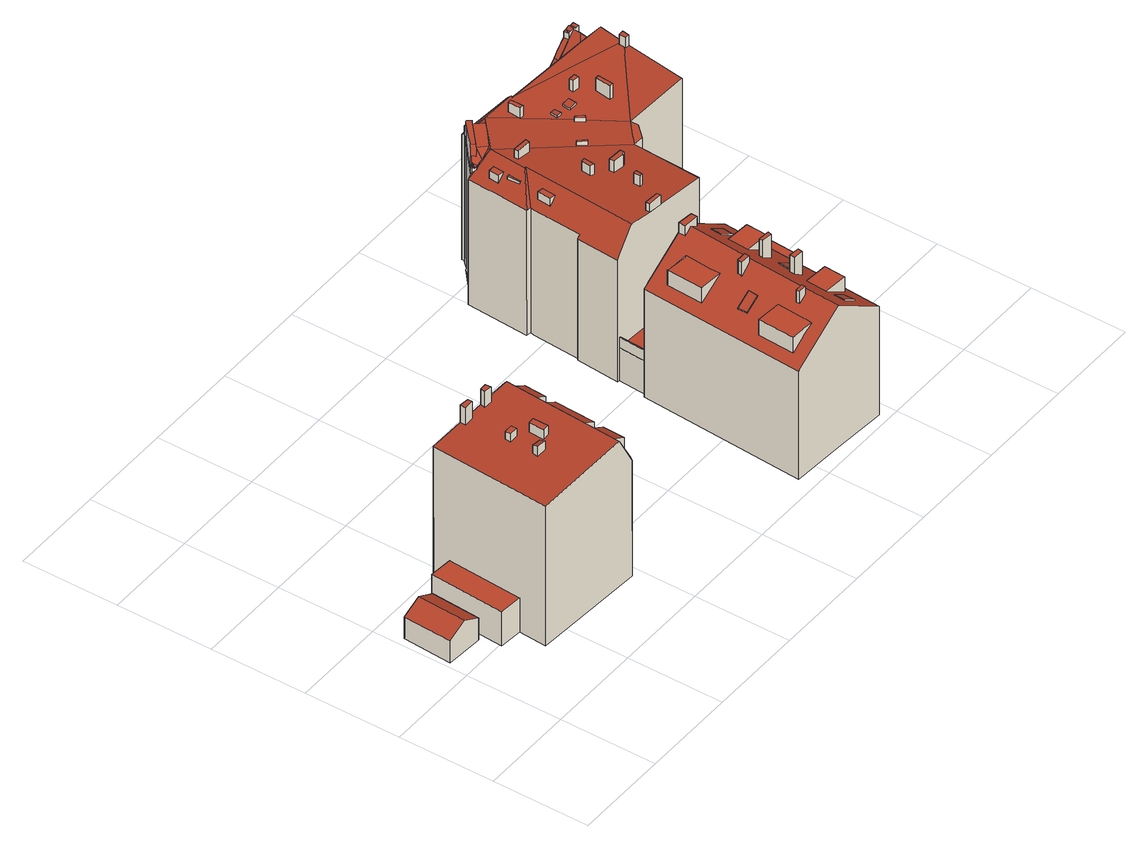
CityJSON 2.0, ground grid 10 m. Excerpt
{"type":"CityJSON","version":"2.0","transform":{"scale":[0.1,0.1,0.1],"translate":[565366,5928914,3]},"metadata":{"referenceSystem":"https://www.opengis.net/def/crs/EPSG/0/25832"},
"CityObjects":{
"building1":{"type":"Building","attributes":{"Grundfläche 2D":"19.675836","Grundhöhe NN":"3.317"},"geometry":[{"type":"Solid","lod":"3","boundaries":[[[[0,1,2,3]],[[4,1,0,5]],[[3,2,6,7]],[[5,0,3,7,8]],[[4,5,8,9]],[[6,2,1,4,9]],[[7,6,9,8]]]],"semantics":{"surfaces":[{"type":"RoofSurface"},{"type":"WallSurface"},{"type":"GroundSurface"}],"values":[[0,0,1,1,1,1,2]]}}]},
"building2":{"type":"Building","attributes":{"Grundfläche 2D":"167.828552","Grundhöhe NN":"3.317"},"children":["building2-1","building2-2","building2-3","building2-4","building2-5","building2-6","building2-7","building2-8"],"geometry":[{"type":"Solid","lod":"3","boundaries":[[[[10,11,12,13,14,15,16]],[[13,17,18,19,20,21,22,23,24,25,14]],[[26,27,28,29]],[[29,28,30,31]],[[26,29,31,32]],[[27,26,32,33]],[[12,11,10,16,34,35]],[[36,37,22,21,20,19,18,17,13,12,35,38]],[[27,33,39,24,23,22,37,30,28]],[[34,16,15,14,25,24,39,40]],[[37,36,38,35,34,40,39,33,32,31,30]]]],"semantics":{"surfaces":[{"type":"RoofSurface"},{"type":"WallSurface"},{"type":"GroundSurface"}],"values":[[0,0,0,1,1,1,1,1,1,1,2]]}}]},
"building2-1":{"type":"BuildingInstallation","parents":["building2"],"geometry":[{"type":"MultiSurface","lod":"3","boundaries":[[[41,42,43,44]],[[44,43,45,46]],[[41,44,46,47]],[[42,41,47,48]],[[43,42,48,45]]],"semantics":{"surfaces":[{"type":"RoofSurface"},{"type":"WallSurface"}],"values":[0,1,1,1,1]}}]},
"building2-2":{"type":"BuildingInstallation","parents":["building2"],"geometry":[{"type":"MultiSurface","lod":"3","boundaries":[[[49,50,51,52]],[[53,54,52,51]],[[49,52,54,55]],[[55,56,50,49]],[[51,50,56,53]]],"semantics":{"surfaces":[{"type":"RoofSurface"},{"type":"WallSurface"}],"values":[0,1,1,1,1]}}]},
"building2-3":{"type":"BuildingInstallation","parents":["building2"],"geometry":[{"type":"MultiSurface","lod":"3","boundaries":[[[57,58,59,60]],[[58,61,59]],[[57,60,62]],[[58,57,62,61]]],"semantics":{"surfaces":[{"type":"RoofSurface"},{"type":"WallSurface"}],"values":[0,1,1,1]}}]},
"building2-4":{"type":"BuildingInstallation","parents":["building2"],"geometry":[{"type":"MultiSurface","lod":"3","boundaries":[[[63,64,65,66]],[[18,19,64,63]],[[19,67,65,64]],[[67,68,66,65]],[[68,18,63,66]]],"semantics":{"surfaces":[{"type":"RoofSurface"},{"type":"WallSurface"}],"values":[0,1,1,1,1]}}]},
"building2-5":{"type":"BuildingInstallation","parents":["building2"],"geometry":[{"type":"MultiSurface","lod":"3","boundaries":[[[69,70,71,72]],[[73,69,72]],[[70,69,73,74]],[[74,71,70]]],"semantics":{"surfaces":[{"type":"RoofSurface"},{"type":"WallSurface"}],"values":[0,1,1,1]}}]},
"building2-6":{"type":"BuildingInstallation","parents":["building2"],"geometry":[{"type":"MultiSurface","lod":"3","boundaries":[[[75,76,77,78]],[[78,77,79,80]],[[75,78,80,81]],[[76,75,81,82]],[[77,76,82,79]]],"semantics":{"surfaces":[{"type":"RoofSurface"},{"type":"WallSurface"}],"values":[0,1,1,1,1]}}]},
"building2-7":{"type":"BuildingInstallation","parents":["building2"],"geometry":[{"type":"MultiSurface","lod":"3","boundaries":[[[83,84,85,86]],[[86,85,20,21]],[[21,87,83,86]],[[84,83,87,88]],[[88,20,85,84]]],"semantics":{"surfaces":[{"type":"RoofSurface"},{"type":"WallSurface"}],"values":[0,1,1,1,1]}}]},
"building2-8":{"type":"BuildingInstallation","parents":["building2"],"geometry":[{"type":"MultiSurface","lod":"3","boundaries":[[[89,90,91,92]],[[92,91,93]],[[89,94,90]],[[94,93,91,90]]],"semantics":{"surfaces":[{"type":"RoofSurface"},{"type":"WallSurface"}],"values":[0,1,1,1]}}]},
"building3":{"type":"Building","attributes":{"Grundfläche 2D":"190.315143","Grundhöhe NN":"3.249"},"children":["building3-1","building3-2","building3-3","building3-4","building3-5","building3-6","building3-7","building3-8","building3-9","building3-10","building3-11"],"geometry":[{"type":"Solid","lod":"3","boundaries":[[[[95,96,97,98,99,100,101,102,103,104]],[[105,106,107,108,109,110,111,112]],[[113,114,115,116,117,118,119,120]],[[115,114,113,121,122,123,124,125,118,117,116],[105,126,127,128,129,108,107,106],[130,131,132,98,97,96,95,104,133,134]],[[103,102,134,133]],[[103,133,104]],[[130,134,102,101,100,99,98,132,131]],[[110,109,129,128]],[[126,105,112,111,110,128,127]],[[108,129,109]],[[120,119,135,136]],[[137,138,123,122,121,113,120,136,139]],[[124,123,138,140]],[[135,119,118,125,124,140,141]],[[140,138,137,139,136,135,141]]]],"semantics":{"surfaces":[{"type":"RoofSurface"},{"type":"WallSurface"},{"type":"GroundSurface"}],"values":[[0,0,0,0,1,1,1,1,1,1,1,1,1,1,2]]}}]},
"building3-1":{"type":"BuildingInstallation","parents":["building3"],"geometry":[{"type":"MultiSurface","lod":"3","boundaries":[[[142,143,144,145]],[[145,144,146,147]],[[142,145,147,148]],[[143,142,148,149]],[[144,143,149,146]]],"semantics":{"surfaces":[{"type":"RoofSurface"},{"type":"WallSurface"}],"values":[0,1,1,1,1]}}]},
"building3-2":{"type":"BuildingInstallation","parents":["building3"],"geometry":[{"type":"MultiSurface","lod":"3","boundaries":[[[150,151,152,153]],[[152,151,154,155]],[[153,152,155,156]],[[150,153,156,157]],[[151,150,157,154]]],"semantics":{"surfaces":[{"type":"RoofSurface"},{"type":"WallSurface"}],"values":[0,1,1,1,1]}}]},
"building3-3":{"type":"BuildingInstallation","parents":["building3"],"geometry":[{"type":"MultiSurface","lod":"3","boundaries":[[[158,159,160,161]],[[162,163,159,158]],[[163,164,160,159]],[[164,165,161,160]],[[165,162,158,161]]],"semantics":{"surfaces":[{"type":"RoofSurface"},{"type":"WallSurface"}],"values":[0,1,1,1,1]}}]},
"building3-4":{"type":"BuildingInstallation","parents":["building3"],"geometry":[{"type":"MultiSurface","lod":"3","boundaries":[[[166,167,168,169]],[[169,168,170,171]],[[166,169,171,172]],[[167,166,172,173]],[[168,167,173,170]]],"semantics":{"surfaces":[{"type":"RoofSurface"},{"type":"WallSurface"}],"values":[0,1,1,1,1]}}]},
"building3-5":{"type":"BuildingInstallation","parents":["building3"],"geometry":[{"type":"MultiSurface","lod":"3","boundaries":[[[174,175,176,177]],[[178,179,175,174]],[[180,176,175,179,114]],[[180,181,177,176]],[[181,115,178,174,177]]],"semantics":{"surfaces":[{"type":"RoofSurface"},{"type":"WallSurface"}],"values":[0,1,1,1,1]}}]},
"building3-6":{"type":"BuildingInstallation","parents":["building3"],"geometry":[{"type":"MultiSurface","lod":"3","boundaries":[[[182,183,184,185]],[[185,184,186,187]],[[182,185,187,188]],[[183,182,188,189]],[[184,183,189,186]]],"semantics":{"surfaces":[{"type":"RoofSurface"},{"type":"WallSurface"}],"values":[0,1,1,1,1]}}]},
"building3-7":{"type":"BuildingInstallation","parents":["building3"],"geometry":[{"type":"MultiSurface","lod":"3","boundaries":[[[190,191,192,193]],[[191,194,192]],[[193,195,190]],[[191,190,195,194]]],"semantics":{"surfaces":[{"type":"RoofSurface"},{"type":"WallSurface"}],"values":[0,1,1,1]}}]},
"building3-8":{"type":"BuildingInstallation","parents":["building3"],"geometry":[{"type":"MultiSurface","lod":"3","boundaries":[[[196,197,198,199]],[[200,201,199,198]],[[196,199,201,202]],[[202,203,197,196]],[[198,197,203,200]]],"semantics":{"surfaces":[{"type":"RoofSurface"},{"type":"WallSurface"}],"values":[0,1,1,1,1]}}]},
"building3-9":{"type":"BuildingInstallation","parents":["building3"],"geometry":[{"type":"MultiSurface","lod":"3","boundaries":[[[204,205,206,207]],[[208,207,206]],[[204,209,205]],[[209,208,206,205]]],"semantics":{"surfaces":[{"type":"RoofSurface"},{"type":"WallSurface"}],"values":[0,1,1,1]}}]},
"building3-10":{"type":"BuildingInstallation","parents":["building3"],"geometry":[{"type":"MultiSurface","lod":"3","boundaries":[[[210,211,212,213]],[[211,210,214,215]],[[213,212,216,217]],[[210,213,217,214]],[[212,211,215,216]]],"semantics":{"surfaces":[{"type":"RoofSurface"},{"type":"WallSurface"}],"values":[0,1,1,1,1]}}]},
"building3-11":{"type":"BuildingInstallation","parents":["building3"],"geometry":[{"type":"MultiSurface","lod":"3","boundaries":[[[218,219,220,221,222]],[[220,223,224,222,221]],[[224,225,218,222]],[[225,226,219,218]],[[226,223,220,219]]],"semantics":{"surfaces":[{"type":"RoofSurface"},{"type":"WallSurface"}],"values":[0,1,1,1,1]}}]},
"building4":{"type":"Building","attributes":{"Grundfläche 2D":"402.791614","Grundhöhe NN":"3.147"},"children":["building4-1","building4-2","building4-3","building4-4","building4-5","building4-6","building4-7","building4-8","building4-9","building4-10","building4-11","building4-12","building4-13","building4-14","building4-15","building4-16","building4-17","building4-18","building4-19","building4-20","building4-21","building4-22","building4-23"],"geometry":[{"type":"Solid","lod":"3","boundaries":[[[[227,228,229,230,231,232,233]],[[234,235,236]],[[237,236,235,238,239]],[[235,240,241,238]],[[242,238,241,240,243,244,245]],[[246,247,243]],[[243,247,244]],[[248,247,246]],[[249,250,251,247,248,252]],[[252,253,254,255,251,250,249]],[[255,254,256,257,258,259,260,251,255,261]],[[257,259,258]],[[262,260,259,263]],[[262,260,262,263]],[[264,265,260,262,263]],[[260,265,264,266,267,268]],[[268,267,266,269,270,271,272,260]],[[273,274,275,276,277,278,279,280,281]],[[281,280,272,271]],[[282,260,272,280,279,283,284,285]],[[282,286,287,288]],[[288,289,290,291,292,251,260,282]],[[293,294,288,295,296,297,298]],[[251,292,291,290,299,290,289,288,294,293,298,244,247]],[[245,244,298,238,242]],[[300,301,302,303,304,305]],[[303,302,306,307]],[[303,307,308,304]],[[305,309,310,300]],[[301,300,310,311]],[[302,301,311,306]],[[228,227,312,313]],[[309,305,230,229,228,313,314]],[[230,305,304,231]],[[231,304,308,315,232]],[[316,317,235,234]],[[318,243,240,235,317]],[[246,243,318,319]],[[252,248,246,319,320]],[[253,252,320,321]],[[322,254,253,321]],[[322,256,254]],[[323,257,256,322]],[[324,263,259,257,323,325]],[[264,263,324,326]],[[266,264,326,327]],[[328,271,270,269,266,327,329]],[[330,274,273,281,331,332]],[[281,271,328,331]],[[275,274,330,333]],[[276,275,333,334]],[[232,285,284,283,279,278,277,276,334,312,227,233]],[[285,232,315,335,282]],[[286,282,335,336]],[[287,286,336,337]],[[288,287,337,338]],[[339,296,295,288,338,340]],[[237,239,238,298,297,296,339,341,342,316,234,236]],[[335,315,308,307,306,311,310,309,314,313,312,334,333,330,332,331,328,329,327,326,324,325,323,322,321,320,319,318,317,316,342,341,339,340,338,337,336]]]],"semantics":{"surfaces":[{"type":"RoofSurface"},{"type":"WallSurface"},{"type":"GroundSurface"}],"values":[[0,0,0,0,0,0,0,0,0,0,0,0,0,0,0,0,0,0,0,0,0,0,0,0,0,0,1,1,1,1,1,1,1,1,1,1,1,1,1,1,1,1,1,1,1,1,1,1,1,1,1,1,1,1,1,1,1,1,2]]}}]},
"building4-1":{"type":"BuildingInstallation","parents":["building4"],"geometry":[{"type":"MultiSurface","lod":"3","boundaries":[[[343,344,345,346]],[[346,345,227,228]],[[343,346,228,229]],[[344,343,229,233]],[[345,344,233,227]]],"semantics":{"surfaces":[{"type":"RoofSurface"},{"type":"WallSurface"}],"values":[0,1,1,1,1]}}]},
"building4-2":{"type":"BuildingInstallation","parents":["building4"],"geometry":[{"type":"MultiSurface","lod":"3","boundaries":[[[347,348,349,350]],[[351,352,261,353,354,355,356,349,348,357]],[[358,352,359,360]],[[352,358,261]],[[359,361,360]],[[362,363,360,364]],[[360,361,364]],[[365,366,367,363,362]],[[368,369,265,262,365,370,371,372,373]],[[374,368,375]],[[375,368,376,377]],[[378,379,380,369,368,374,381]],[[382,366,365,262,383,384]],[[348,347,350,253,254]],[[348,254,256,385]],[[357,348,385]],[[368,373,386,387]],[[388,377,376,368,387]],[[267,389,380,377,390]],[[265,262,265,369,380,389,268]],[[383,262,383,384]],[[258,261,358,360,363]],[[261,255,261,358]],[[250,391,356,355,354,353,261,255,392,393]],[[350,349,356,391,249,253]]],"semantics":{"surfaces":[{"type":"RoofSurface"},{"type":"WallSurface"}],"values":[0,0,0,0,0,0,0,0,0,0,0,0,0,1,1,1,1,1,1,1,1,1,1,1,1]}}]},
"building4-3":{"type":"BuildingInstallation","parents":["building4"],"geometry":[{"type":"MultiSurface","lod":"3","boundaries":[[[394,395,396,397]],[[397,396,398,399]],[[394,397,399,400]],[[395,394,400,401]],[[396,395,401,398]]],"semantics":{"surfaces":[{"type":"RoofSurface"},{"type":"WallSurface"}],"values":[0,1,1,1,1]}}]},
"building4-4":{"type":"BuildingInstallation","parents":["building4"],"geometry":[{"type":"MultiSurface","lod":"3","boundaries":[[[402,403,404]],[[242,405,241,404,403,406,407,408,409]],[[242,409,410]],[[240,411,412]],[[412,413,414]],[[245,409,408,415,416,417,418,419]],[[420,410,409,245]],[[414,421,422,423,234,235]],[[412,414,235,240]],[[245,424,410,420]],[[242,410,424,242,405]],[[234,423,236]]],"semantics":{"surfaces":[{"type":"RoofSurface"},{"type":"WallSurface"}],"values":[0,0,0,0,0,0,0,1,1,1,1,1]}}]},
"building4-5":{"type":"BuildingInstallation","parents":["building4"],"geometry":[{"type":"MultiSurface","lod":"3","boundaries":[[[425,426,427,428,429]],[[430,431,432,427,426,425]],[[299,433,428,427,432]],[[433,434,429,428]],[[434,430,425,429]]],"semantics":{"surfaces":[{"type":"RoofSurface"},{"type":"WallSurface"}],"values":[0,1,1,1,1]}}]},
"building4-6":{"type":"BuildingInstallation","parents":["building4"],"geometry":[{"type":"MultiSurface","lod":"3","boundaries":[[[435,436,437,438]],[[284,439,436,435]],[[440,441,437,436,439]],[[441,283,438,437]],[[435,438,283,284]]],"semantics":{"surfaces":[{"type":"RoofSurface"},{"type":"WallSurface"}],"values":[0,1,1,1,1]}}]},
"building4-7":{"type":"BuildingInstallation","parents":["building4"],"geometry":[{"type":"MultiSurface","lod":"3","boundaries":[[[442,443,444,445]],[[445,444,446,447]],[[442,445,447,448]],[[443,442,448,449]],[[444,443,449,446]]],"semantics":{"surfaces":[{"type":"RoofSurface"},{"type":"WallSurface"}],"values":[0,1,1,1,1]}}]},
"building4-8":{"type":"BuildingInstallation","parents":["building4"],"geometry":[{"type":"MultiSurface","lod":"3","boundaries":[[[450,451,452,453]],[[453,452,454,455]],[[450,453,455,456]],[[451,450,456,457]],[[452,451,457,454]]],"semantics":{"surfaces":[{"type":"RoofSurface"},{"type":"WallSurface"}],"values":[0,1,1,1,1]}}]},
"building4-9":{"type":"BuildingInstallation","parents":["building4"],"geometry":[{"type":"MultiSurface","lod":"3","boundaries":[[[458,459,460,461]],[[460,459,462,463]],[[460,463,461]],[[462,459,458]]],"semantics":{"surfaces":[{"type":"RoofSurface"},{"type":"WallSurface"}],"values":[0,1,1,1]}}]},
"building4-10":{"type":"BuildingInstallation","parents":["building4"],"geometry":[{"type":"MultiSurface","lod":"3","boundaries":[[[464,465,466,467]],[[467,466,468,469]],[[470,464,467,469]],[[465,464,470,471]],[[468,466,465,471]]],"semantics":{"surfaces":[{"type":"RoofSurface"},{"type":"WallSurface"}],"values":[0,1,1,1,1]}}]},
"building4-11":{"type":"BuildingInstallation","parents":["building4"],"geometry":[{"type":"MultiSurface","lod":"3","boundaries":[[[472,473,474,475]],[[475,474,476,477]],[[472,475,477,478]],[[473,472,478,479]],[[474,473,479,476]]],"semantics":{"surfaces":[{"type":"RoofSurface"},{"type":"WallSurface"}],"values":[0,1,1,1,1]}}]},
"building4-12":{"type":"BuildingInstallation","parents":["building4"],"geometry":[{"type":"MultiSurface","lod":"3","boundaries":[[[480,481,351,357,385]],[[480,482,483,481]],[[484,482,480,485,486,487]],[[372,371,488,487,486,489,387,386,373]],[[490,377,489]],[[491,375,377]],[[377,388,489]],[[375,491,374]],[[491,381,374]],[[388,387,489]],[[379,378,381,491,380]],[[257,480,385,256]],[[259,263,489,486,485,480,257]],[[263,264,490,489]],[[264,390,377,490]],[[377,380,491]],[[487,488,371,370,365]],[[364,482,484,487,365,362]],[[483,482,364,361]],[[483,361,481]],[[361,359,481]],[[359,352,481]],[[352,351,481]]],"semantics":{"surfaces":[{"type":"RoofSurface"},{"type":"WallSurface"}],"values":[0,0,0,0,0,0,0,0,0,0,0,1,1,1,1,1,1,1,1,1,1,1,1]}}]},
"building4-13":{"type":"BuildingInstallation","parents":["building4"],"geometry":[{"type":"MultiSurface","lod":"3","boundaries":[[[492,493,494,495,496]],[[497,494,493,498,294]],[[497,499,495,494]],[[499,293,298,492,496,495]],[[298,498,493,492]]],"semantics":{"surfaces":[{"type":"RoofSurface"},{"type":"WallSurface"}],"values":[0,1,1,1,1]}}]},
"building4-14":{"type":"BuildingInstallation","parents":["building4"],"geometry":[{"type":"MultiSurface","lod":"3","boundaries":[[[500,501,502,503,504,505]],[[506,507,500,505]],[[507,508,501,500]],[[509,510,503,502]],[[508,509,502,501]],[[510,511,504,503]],[[511,506,505,504]]],"semantics":{"surfaces":[{"type":"RoofSurface"},{"type":"WallSurface"}],"values":[0,1,1,1,1,1,1]}}]},
"building4-15":{"type":"BuildingInstallation","parents":["building4"],"geometry":[{"type":"MultiSurface","lod":"3","boundaries":[[[512,513,514,515]],[[515,514,516,517]],[[512,515,517,518]],[[513,512,518,519]],[[514,513,519,516]]],"semantics":{"surfaces":[{"type":"RoofSurface"},{"type":"WallSurface"}],"values":[0,1,1,1,1]}}]},
"building4-16":{"type":"BuildingInstallation","parents":["building4"],"geometry":[{"type":"MultiSurface","lod":"3","boundaries":[[[520,521,522,523]],[[291,522,521,524,292]],[[291,525,523,522]],[[525,526,520,523]],[[526,524,521,520]]],"semantics":{"surfaces":[{"type":"RoofSurface"},{"type":"WallSurface"}],"values":[0,1,1,1,1]}}]},
"building4-17":{"type":"BuildingInstallation","parents":["building4"],"geometry":[{"type":"MultiSurface","lod":"3","boundaries":[[[527,528,529,530,531]],[[530,529,532,289]],[[289,290,531,530]],[[290,533,527,531]],[[533,534,528,527]],[[534,532,529,528]]],"semantics":{"surfaces":[{"type":"RoofSurface"},{"type":"WallSurface"}],"values":[0,1,1,1,1,1]}}]},
"building4-18":{"type":"BuildingInstallation","parents":["building4"],"geometry":[{"type":"MultiSurface","lod":"3","boundaries":[[[535,536,537,538,539,540]],[[541,538,537,536,542,543]],[[538,541,539]],[[535,542,536]]],"semantics":{"surfaces":[{"type":"RoofSurface"},{"type":"WallSurface"}],"values":[0,1,1,1]}}]},
"building4-19":{"type":"BuildingInstallation","parents":["building4"],"geometry":[{"type":"MultiSurface","lod":"3","boundaries":[[[544,545,546,547]],[[547,546,548,549]],[[544,547,549,550]],[[545,544,550,551]],[[546,545,551,548]]],"semantics":{"surfaces":[{"type":"RoofSurface"},{"type":"WallSurface"}],"values":[0,1,1,1,1]}}]},
"building4-20":{"type":"BuildingInstallation","parents":["building4"],"geometry":[{"type":"MultiSurface","lod":"3","boundaries":[[[552,553,554,555]],[[556,554,553,557,558]],[[555,554,556]],[[553,552,559,557]]],"semantics":{"surfaces":[{"type":"RoofSurface"},{"type":"WallSurface"}],"values":[0,1,1,1]}}]},
"building4-21":{"type":"BuildingInstallation","parents":["building4"],"geometry":[{"type":"MultiSurface","lod":"3","boundaries":[[[560,561,562,563]],[[562,564,565,563]],[[566,567,565,564]],[[568,569,566]],[[569,567,566]],[[564,562,561,570,422,421,414]],[[566,564,414,413,568]],[[560,407,571]],[[571,570,561,560]],[[413,416,569,568]],[[416,415,408,565,567,569]],[[407,560,563,565,408]]],"semantics":{"surfaces":[{"type":"RoofSurface"},{"type":"WallSurface"}],"values":[0,0,0,0,0,1,1,1,1,1,1,1]}}]},
"building4-22":{"type":"BuildingInstallation","parents":["building4"],"geometry":[{"type":"MultiSurface","lod":"3","boundaries":[[[572,573,236,423,574]],[[575,576,402,572,574]],[[575,570,577,576]],[[571,577,570]],[[574,423,422,570,575]],[[406,403,576,577,571,407]],[[576,403,402]]],"semantics":{"surfaces":[{"type":"RoofSurface"},{"type":"WallSurface"}],"values":[0,0,0,0,1,1,1]}}]},
"building4-23":{"type":"BuildingInstallation","parents":["building4"],"geometry":[{"type":"MultiSurface","lod":"3","boundaries":[[[418,578,416,413,579,580]],[[581,582,418,580,583]],[[412,579,413]],[[412,411,580,579]],[[583,580,411,240]],[[583,240,584]],[[583,584,581]],[[578,418,417,416]]],"semantics":{"surfaces":[{"type":"RoofSurface"},{"type":"WallSurface"}],"values":[0,0,1,1,1,1,1,1]}}]}
},
"vertices":[
[27,170,38],[24,119,38],[43,118,28],[46,169,28],[4,120,28],[7,171,28],[43,118,3],[46,169,3],[7,171,3],[4,120,3],
[189,66,135],[194,142,135],[197,184,135],[179,185,169],[171,60,169],[187,59,140],[189,59,135],[177,185,169],[150,187,168],[143,187,167],[125,188,166],[115,189,165],[78,191,163],[72,95,163],[70,66,163],[71,66,163],[48,97,42],[72,95,42],[77,173,42],[53,175,42],[77,173,3],[53,175,3],[48,97,3],[72,95,3],[189,59,3],[197,184,3],[177,185,3],[78,191,3],[179,185,3],[70,66,3],[71,66,3],
[118,114,175],[117,108,177],[127,107,177],[127,113,175],[127,107,167],[127,113,167],[118,114,166],[117,108,166],
[138,132,178],[137,116,178],[144,116,178],[144,132,178],[144,116,168],[144,132,168],[138,132,167],[137,116,167],
[187,66,159],[188,89,159],[174,90,167],[173,67,167],[188,89,140],[187,66,140],
[150,187,185],[143,187,185],[142,182,185],[150,181,185],[142,182,167],[150,181,168],
[192,153,159],[193,176,159],[180,177,167],[178,154,167],[192,153,140],[193,176,140],
[119,144,175],[119,138,175],[128,138,175],[128,144,175],[128,138,166],[128,144,166],[119,144,166],[119,138,166],
[115,183,185],[125,183,185],[125,188,185],[115,189,185],[115,183,165],[125,183,166],
[175,100,167],[189,99,159],[191,142,159],[178,143,167],[191,142,140],[189,99,140],
[420,138,150],[420,140,150],[420,141,150],[422,168,150],[404,169,150],[403,169,150],[400,169,150],[397,170,150],[395,132,150],[420,130,150],[413,28,150],[414,35,150],[414,36,150],[416,66,150],[390,68,150],[388,30,150],[401,29,150],[402,29,150],[443,185,164],[443,184,164],[443,178,164],[438,110,164],[434,47,164],[432,13,164],[487,9,126],[498,181,126],[393,188,129],[392,188,128],[388,188,126],[377,16,126],[380,16,128],[402,29,143],[401,29,142],[388,30,132],[390,68,132],[400,169,135],[403,169,137],[404,169,138],[395,132,133],[397,170,133],[487,9,2],[498,181,2],[392,188,2],[388,188,2],[393,188,2],[377,16,2],[432,13,2],
[458,116,170],[458,112,170],[469,111,170],[470,115,170],[469,111,143],[470,115,143],[458,116,151],[458,112,151],
[480,170,139],[464,171,150],[463,160,150],[479,159,139],[464,171,149],[463,160,149],[479,159,138],[480,170,138],
[456,77,170],[466,76,170],[467,81,170],[456,82,170],[456,77,151],[466,76,143],[467,81,143],[456,82,151],
[425,115,170],[424,110,170],[435,110,170],[435,115,170],[435,110,162],[435,115,162],[425,115,154],[424,110,154],
[451,177,170],[451,183,170],[435,185,170],[435,178,170],[451,177,159],[451,183,159],[435,185,158],[435,178,158],
[422,51,170],[422,47,170],[430,47,170],[430,51,170],[430,47,161],[430,51,161],[422,51,156],[422,47,156],
[485,127,150],[486,149,150],[461,151,150],[459,129,150],[486,149,133],[485,127,133],
[467,33,142],[455,34,150],[454,22,151],[467,21,142],[454,22,150],[467,21,141],[467,33,141],[455,34,149],
[454,42,150],[479,40,150],[480,62,150],[455,64,150],[480,62,133],[479,40,133],
[401,98,140],[401,88,140],[415,87,150],[416,97,150],[401,98,139],[401,88,139],[415,87,149],[416,97,149],
[476,98,139],[463,99,148],[462,88,148],[467,88,144],[475,87,139],[462,88,147],[475,87,138],[476,98,138],[463,99,147],
[394,219,39],[392,188,39],[393,188,39],[523,179,39],[525,210,39],[503,212,39],[395,219,39],[608,409,142],[586,410,143],[608,407,144],[608,403,151],[607,391,169],[608,402,152],[561,412,144],[595,397,162],[589,392,169],[508,415,144],[488,399,169],[580,393,169],[508,419,144],[488,401,169],[449,423,144],[448,417,152],[448,415,154],[452,403,168],[445,423,144],[445,420,146],[443,418,146],[448,410,158],[443,418,147],[437,412,147],[448,406,162],[436,412,147],[420,374,169],[448,410,159],[414,379,159],[406,386,147],[404,384,147],[411,380,157],[400,384,144],[406,381,151],[409,380,154],[399,365,144],[399,355,144],[396,319,144],[417,336,169],[400,314,144],[397,263,144],[395,264,140],[392,219,140],[394,219,144],[395,219,145],[411,218,169],[419,336,169],[401,318,144],[507,284,159],[435,216,166],[450,215,165],[503,212,160],[518,283,159],[530,296,159],[530,304,159],[506,335,162],[505,337,162],[471,379,166],[471,380,166],[605,365,166],[600,361,166],[600,300,160],[601,300,160],[601,305,161],[605,366,166],[509,352,164],[523,176,30],[592,172,30],[595,224,30],[526,229,30],[525,210,30],[523,179,30],[595,224,1],[526,229,1],[525,210,1],[523,179,1],[523,176,1],[592,172,1],[394,219,1],[392,188,1],[393,188,1],[503,212,1],[608,409,1],[586,410,1],[508,415,1],[508,419,1],[445,423,1],[445,420,1],[443,418,1],[437,412,1],[406,386,1],[436,412,1],[404,384,1],[400,384,1],[396,319,1],[399,365,1],[397,263,1],[401,318,1],[400,314,1],[395,264,1],[392,219,1],[507,284,1],[518,283,1],[530,296,1],[530,304,1],[601,300,1],[600,300,1],[608,402,1],[608,403,1],
[393,188,51],[395,219,51],[394,219,51],[392,188,51],
[445,420,155],[443,418,158],[448,417,155],[445,420,154],[444,412,161],[443,411,163],[448,412,158],[448,413,157],[448,415,156],[448,416,155],[441,416,161],[448,410,160],[441,410,165],[448,406,163],[441,409,166],[439,408,168],[447,399,168],[440,408,167],[416,387,168],[424,379,168],[442,394,168],[407,385,158],[409,380,155],[415,386,166],[412,384,162],[411,386,162],[410,387,162],[407,382,154],[406,382,154],[405,383,155],[405,383,154],[408,381,155],[408,380,155],[407,380,154],[407,381,154],[422,379,166],[418,379,163],[420,379,164],[443,418,156],[408,386,158],[407,385,156],[406,384,155],[407,380,152],[405,383,148],[448,416,153],[448,412,156],[448,413,156],
[544,333,178],[545,349,178],[541,349,178],[540,333,178],[541,349,164],[540,333,162],[544,333,162],[545,349,164],
[603,403,151],[599,403,156],[599,400,156],[590,393,167],[599,403,157],[593,404,165],[585,404,175],[585,397,175],[588,392,170],[566,411,151],[572,411,158],[579,410,167],[586,410,175],[582,405,171],[579,405,167],[572,405,158],[566,406,152],[579,394,168],[585,392,170],[589,410,170],[593,410,165],[608,409,144],[588,392,169],
[507,360,167],[507,356,166],[507,352,166],[516,352,166],[516,360,167],[507,360,165],[507,356,164],[507,352,164],[516,352,164],[516,360,165],
[450,215,176],[450,219,176],[435,220,176],[435,216,176],[450,219,165],[439,220,166],[435,220,166],
[439,347,178],[440,351,178],[424,352,178],[424,348,178],[424,352,168],[424,348,168],[439,347,166],[440,351,166],
[534,362,178],[534,367,178],[527,367,178],[527,363,178],[527,367,166],[527,363,165],[534,362,165],[534,367,166],
[412,313,161],[406,314,161],[405,300,161],[412,299,161],[406,314,152],[405,300,152],
[498,355,166],[498,362,166],[492,362,167],[492,355,166],[492,362,165],[492,355,164],[498,355,164],[498,362,165],
[460,244,176],[463,244,176],[464,251,176],[460,251,176],[464,251,163],[460,251,164],[460,244,164],[463,244,164],
[437,412,171],[441,410,168],[440,408,171],[441,409,169],[439,408,171],[436,412,171],[413,391,171],[416,387,171],[415,386,168],[406,386,156],[404,384,154],[406,381,154],
[605,366,178],[600,366,178],[600,359,178],[604,359,178],[605,365,178],[600,359,166],[600,366,166],[604,359,166],
[462,273,177],[474,272,177],[474,273,177],[477,273,177],[477,277,177],[462,278,177],[462,278,164],[462,273,164],[474,272,163],[474,273,163],[477,273,162],[477,277,162],
[449,285,177],[450,296,177],[446,296,177],[445,286,177],[446,296,166],[445,286,166],[449,285,165],[450,296,165],
[475,392,178],[471,392,178],[471,379,178],[475,379,178],[471,392,167],[475,379,166],[475,392,168],
[500,342,167],[498,341,167],[504,333,167],[506,335,167],[505,337,167],[504,333,162],[500,342,163],[498,341,163],
[411,348,160],[408,348,160],[408,345,160],[408,335,160],[410,335,160],[410,343,160],[408,335,157],[408,348,157],[408,345,157],
[480,314,167],[481,315,167],[475,322,167],[473,321,167],[475,322,163],[473,321,163],[480,314,162],[481,315,162],
[412,365,160],[405,365,160],[404,355,160],[411,354,160],[404,355,151],[405,365,151],[405,361,151],[409,365,156],
[593,404,174],[593,410,174],[589,410,174],[589,404,174],[586,410,176],[585,404,176],[582,410,174],[582,405,174],[579,410,174],[579,405,174],[593,410,167],[593,404,167],
[604,404,150],[606,406,147],[604,409,150],[599,409,158],[599,403,158],[593,404,166],
[572,405,159],[572,411,159],[566,411,152],[561,411,145],[563,408,148],[561,412,145],[561,411,144]
]}
